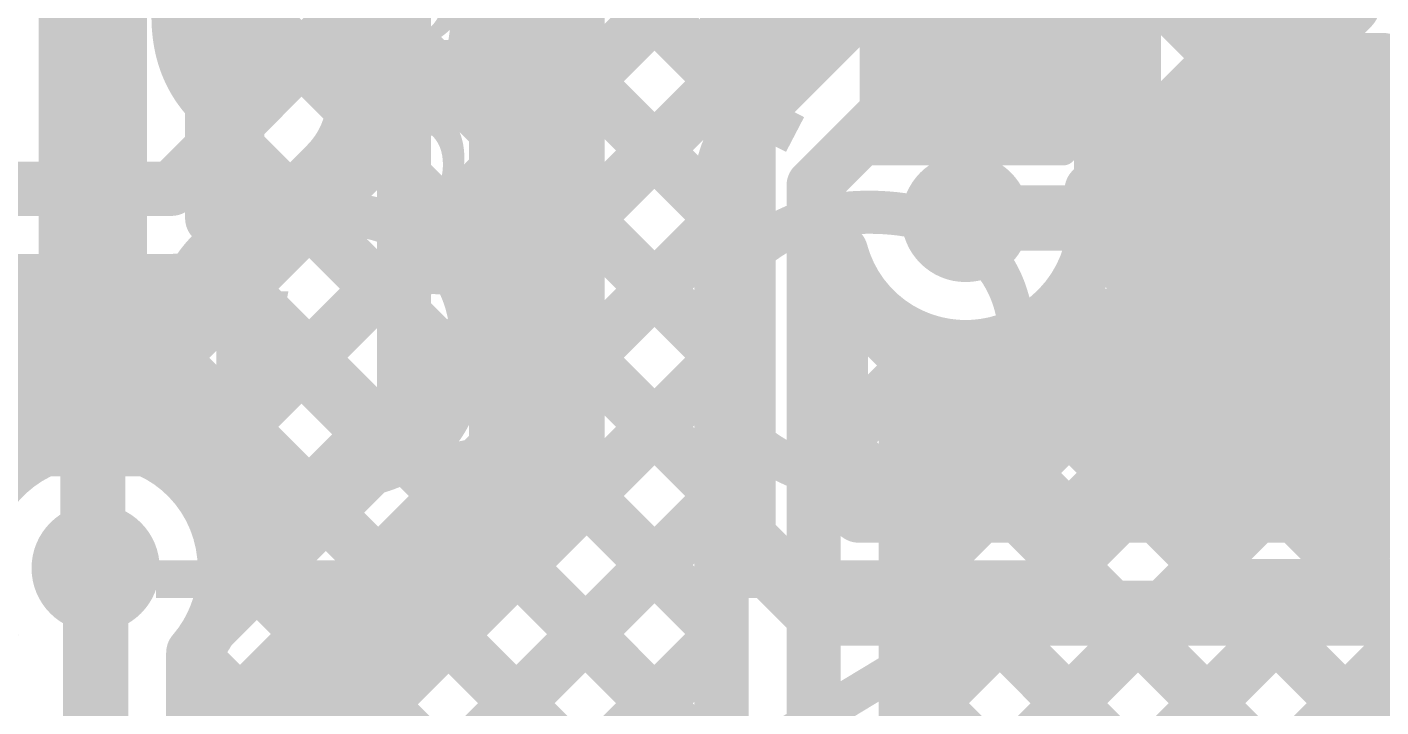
# Model space of a CAD drawing. Header units: millimetres. Extents: x -0.33 to 3.26, y -0.12 to 2.83.
# Drawn here: x 0.985 to 1.2345, y 1.9929 to 2.1182 of the extents above; entities that cross this region are included whole.
import ezdxf

# ---------------------------------------------------------------- set-up
doc = ezdxf.new("R2010")
doc.units = ezdxf.units.MM
doc.header["$MEASUREMENT"] = 0
for name, color, linetype in [('BottomLayer', 5, 'Continuous'), ('BottomOverlay', 54, 'Continuous'), ('BottomPaste', 16, 'Continuous'), ('BottomSolder', 6, 'Continuous'), ('TopLayer', 1, 'Continuous'), ('TopOverlay', 2, 'Continuous'), ('ViaHoleLayer', 16, 'Continuous')]:
    doc.layers.add(name, color=color, linetype=linetype)
doc.styles.add('Arial', font='', dxfattribs={"height": 0.2})
doc.styles.get('Arial').set_extended_font_data('Arial')

# ---------------------------------------------------------------- blocks, each defined once
blk = doc.blocks.new('R__0402_B_111')
at = {"layer": 'BottomLayer'}
for points in [[(-0.0095, 0.0125), (-0.0095, -0.0125), (-0.0275, -0.0125), (-0.0275, 0.0125)], [(0.0275, 0.0125), (0.0275, -0.0125), (0.0095, -0.0125), (0.0095, 0.0125)]]:
    blk.add_hatch(color=5, dxfattribs=at).paths.add_polyline_path(points)
at = {"layer": 'BottomPaste'}
for points in [[(-0.0095, 0.0125), (-0.0095, -0.0125), (-0.0275, -0.0125), (-0.0275, 0.0125)], [(0.0275, 0.0125), (0.0275, -0.0125), (0.0095, -0.0125), (0.0095, 0.0125)]]:
    blk.add_hatch(color=16, dxfattribs=at).paths.add_polyline_path(points)
at = {"layer": 'BottomSolder'}
for points in [[(-0.0055, 0.0165), (-0.0055, -0.0165), (-0.0315, -0.0165), (-0.0315, 0.0165)], [(0.0315, 0.0165), (0.0315, -0.0165), (0.0055, -0.0165), (0.0055, 0.0165)]]:
    blk.add_hatch(color=6, dxfattribs=at).paths.add_polyline_path(points)
at = {"layer": 'BottomOverlay', "const_width": 0.005}
for points in [[(-0.0325, 0.0175), (-0.0325, -0.0175)], [(-0.0325, 0.0175), (-0.0085, 0.0175)], [(0.0085, 0.0175), (0.0325, 0.0175)], [(0.0325, 0.0175), (0.0325, -0.0175)], [(-0.0325, -0.0175), (-0.0085, -0.0175)], [(0.0085, -0.0175), (0.0325, -0.0175)]]:
    blk.add_lwpolyline(points, dxfattribs=at)
at = {"layer": 'BottomOverlay', "const_width": 0.0025}
for points in [[(-0.03375, 0.0175, 1), (-0.03125, 0.0175, 1)], [(-0.03375, 0.0175, 1), (-0.03125, 0.0175, 1)], [(-0.00975, 0.0175, 1), (-0.00725, 0.0175, 1)], [(0.00725, 0.0175, 1), (0.00975, 0.0175, 1)], [(0.03125, 0.0175, 1), (0.03375, 0.0175, 1)], [(0.03125, 0.0175, 1), (0.03375, 0.0175, 1)], [(-0.03375, -0.0175, 1), (-0.03125, -0.0175, 1)], [(-0.03375, -0.0175, 1), (-0.03125, -0.0175, 1)], [(-0.00975, -0.0175, 1), (-0.00725, -0.0175, 1)], [(0.00725, -0.0175, 1), (0.00975, -0.0175, 1)], [(0.03125, -0.0175, 1), (0.03375, -0.0175, 1)], [(0.03125, -0.0175, 1), (0.03375, -0.0175, 1)]]:
    blk.add_lwpolyline(points, format="xyb", close=True, dxfattribs=at)
blk = doc.blocks.new('SOT23_3_B_155')
at = {"layer": 'BottomLayer'}
for points in [[(-0.02166, 0.02657), (-0.05316, 0.02657), (-0.05316, 0.05807), (-0.02166, 0.05807)], [(0.05314, 0.02657), (0.02165, 0.02657), (0.02165, 0.05807), (0.05314, 0.05807)], [(0.01574, -0.05807), (-0.01575, -0.05807), (-0.01575, -0.02657), (0.01574, -0.02657)]]:
    blk.add_hatch(color=5, dxfattribs=at).paths.add_polyline_path(points)
at = {"layer": 'BottomPaste'}
for points in [[(-0.02166, 0.02657), (-0.05316, 0.02657), (-0.05316, 0.05807), (-0.02166, 0.05807)], [(0.05314, 0.02657), (0.02165, 0.02657), (0.02165, 0.05807), (0.05314, 0.05807)], [(0.01574, -0.05807), (-0.01575, -0.05807), (-0.01575, -0.02657), (0.01574, -0.02657)]]:
    blk.add_hatch(color=16, dxfattribs=at).paths.add_polyline_path(points)
at = {"layer": 'BottomSolder'}
for points in [[(-0.01766, 0.02257), (-0.05716, 0.02257), (-0.05716, 0.06207), (-0.01766, 0.06207)], [(0.05714, 0.02257), (0.01765, 0.02257), (0.01765, 0.06207), (0.05714, 0.06207)], [(0.01974, -0.06207), (-0.01975, -0.06207), (-0.01975, -0.02257), (0.01974, -0.02257)]]:
    blk.add_hatch(color=6, dxfattribs=at).paths.add_polyline_path(points)
at = {"layer": 'BottomOverlay'}
for points, const_width in [([(-0.06409, 0.068, 1), (-0.07393, 0.068, 1)], 0.00984), ([(-0.07639, 0.068, 1), (-0.07147, 0.068, 1)], 0.00492), ([(-0.06655, 0.068, 1), (-0.06162, 0.068, 1)], 0.00492), ([(-0.06651, 0.03, 1), (-0.06151, 0.03, 1)], 0.005), ([(-0.01351, 0.032, 1), (-0.00851, 0.032, 1)], 0.005), ([(0.00849, 0.032, 1), (0.01349, 0.032, 1)], 0.005), ([(0.06149, 0.03, 1), (0.06649, 0.03, 1)], 0.005), ([(-0.06651, -0.032, 1), (-0.06151, -0.032, 1)], 0.005), ([(-0.06651, -0.032, 1), (-0.06151, -0.032, 1)], 0.005), ([(-0.03151, -0.032, 1), (-0.02651, -0.032, 1)], 0.005), ([(0.02649, -0.031, 1), (0.03149, -0.031, 1)], 0.005), ([(0.06149, -0.031, 1), (0.06649, -0.031, 1)], 0.005), ([(0.06149, -0.031, 1), (0.06649, -0.031, 1)], 0.005)]:
    blk.add_lwpolyline(points, format="xyb", close=True, dxfattribs=dict(at, const_width=const_width))
at = {"layer": 'BottomOverlay', "const_width": 0.01}
for points in [[(-0.06401, 0.03), (-0.06401, -0.032)], [(0.01099, 0.032), (-0.01101, 0.032)], [(0.06399, 0.03), (0.06399, -0.031)], [(-0.02901, -0.032), (-0.06401, -0.032)], [(0.06399, -0.031), (0.02899, -0.031)]]:
    blk.add_lwpolyline(points, dxfattribs=at)
blk = doc.blocks.new('SOT23_3_B_157')
at = {"layer": 'BottomLayer'}
for points in [[(-0.02166, 0.02657), (-0.05316, 0.02657), (-0.05316, 0.05807), (-0.02166, 0.05807)], [(0.05314, 0.02657), (0.02165, 0.02657), (0.02165, 0.05807), (0.05314, 0.05807)], [(0.01574, -0.05807), (-0.01575, -0.05807), (-0.01575, -0.02657), (0.01574, -0.02657)]]:
    blk.add_hatch(color=5, dxfattribs=at).paths.add_polyline_path(points)
at = {"layer": 'BottomPaste'}
for points in [[(-0.02166, 0.02657), (-0.05316, 0.02657), (-0.05316, 0.05807), (-0.02166, 0.05807)], [(0.05314, 0.02657), (0.02165, 0.02657), (0.02165, 0.05807), (0.05314, 0.05807)], [(0.01574, -0.05807), (-0.01575, -0.05807), (-0.01575, -0.02657), (0.01574, -0.02657)]]:
    blk.add_hatch(color=16, dxfattribs=at).paths.add_polyline_path(points)
at = {"layer": 'BottomSolder'}
for points in [[(-0.01766, 0.02257), (-0.05716, 0.02257), (-0.05716, 0.06207), (-0.01766, 0.06207)], [(0.05714, 0.02257), (0.01765, 0.02257), (0.01765, 0.06207), (0.05714, 0.06207)], [(0.01974, -0.06207), (-0.01975, -0.06207), (-0.01975, -0.02257), (0.01974, -0.02257)]]:
    blk.add_hatch(color=6, dxfattribs=at).paths.add_polyline_path(points)
at = {"layer": 'BottomOverlay'}
for points, const_width in [([(-0.06409, 0.068, 1), (-0.07393, 0.068, 1)], 0.00984), ([(-0.07639, 0.068, 1), (-0.07147, 0.068, 1)], 0.00492), ([(-0.06655, 0.068, 1), (-0.06162, 0.068, 1)], 0.00492), ([(-0.06651, 0.03, 1), (-0.06151, 0.03, 1)], 0.005), ([(-0.01351, 0.032, 1), (-0.00851, 0.032, 1)], 0.005), ([(0.00849, 0.032, 1), (0.01349, 0.032, 1)], 0.005), ([(0.06149, 0.03, 1), (0.06649, 0.03, 1)], 0.005), ([(-0.06651, -0.032, 1), (-0.06151, -0.032, 1)], 0.005), ([(-0.06651, -0.032, 1), (-0.06151, -0.032, 1)], 0.005), ([(-0.03151, -0.032, 1), (-0.02651, -0.032, 1)], 0.005), ([(0.02649, -0.031, 1), (0.03149, -0.031, 1)], 0.005), ([(0.06149, -0.031, 1), (0.06649, -0.031, 1)], 0.005), ([(0.06149, -0.031, 1), (0.06649, -0.031, 1)], 0.005)]:
    blk.add_lwpolyline(points, format="xyb", close=True, dxfattribs=dict(at, const_width=const_width))
at = {"layer": 'BottomOverlay', "const_width": 0.01}
for points in [[(-0.06401, 0.03), (-0.06401, -0.032)], [(0.01099, 0.032), (-0.01101, 0.032)], [(0.06399, 0.03), (0.06399, -0.031)], [(-0.02901, -0.032), (-0.06401, -0.032)], [(0.06399, -0.031), (0.02899, -0.031)]]:
    blk.add_lwpolyline(points, dxfattribs=at)

msp = doc.modelspace()

# ---------------------------------------------------------------- hatches: boundary and pattern name
at = {"layer": 'BottomLayer'}
h = msp.add_hatch(color=5, dxfattribs=at)
edge = h.paths.add_edge_path()
edge.add_arc((1.158, 2.083), 0.01181, 0, 360)
h = msp.add_hatch(color=5, dxfattribs=at)
edge = h.paths.add_edge_path()
edge.add_arc((0.99767, 2.0185), 0.01181, 0, 360)
at = {"layer": 'TopLayer'}
h = msp.add_hatch(color=1, dxfattribs=at)
edge = h.paths.add_edge_path()
edge.add_arc((1.158, 2.083), 0.01181, 0, 360)
h = msp.add_hatch(color=1, dxfattribs=at)
edge = h.paths.add_edge_path()
edge.add_arc((0.99767, 2.0185), 0.01181, 0, 360)
at = {"layer": 'ViaHoleLayer'}
h = msp.add_hatch(color=16, dxfattribs=at)
edge = h.paths.add_edge_path()
edge.add_arc((1.158, 2.083), 0.00591, 0, 360)
h = msp.add_hatch(color=16, dxfattribs=at)
edge = h.paths.add_edge_path()
edge.add_arc((0.99767, 2.0185), 0.00591, 0, 360)

# ---------------------------------------------------------------- linework, layer by layer
at = {"layer": 'BottomLayer'}
for points, const_width in [([(1.079, 2.033), (1.079, 2.439)], 0.025), ([(1.0545, 2.04315), (1.0545, 2.402)], 0.01), ([(0.99716, 2.05518), (0.99716, 2.17718)], 0.02), ([(1.2156, 2.05518), (1.2156, 2.16835)], 0.025), ([(1.22525, 2.11207), (1.22525, 2.16757)], 0.01), ([(1.18298, 2.16302), (1.22525, 2.12075)], 0.01), ([(1.18298, 2.11836), (1.22525, 2.16063)], 0.01), ([(1.02491, 2.15138), (1.0545, 2.1218)], 0.01), ([(1.01916, 2.08293), (1.01916, 2.14943)], 0.01), ([(1.18298, 2.13474), (1.235, 2.08272)], 0.01), ([(1.01916, 2.09597), (1.0545, 2.1313)], 0.01), ([(1.18298, 2.09008), (1.22525, 2.13235)], 0.01), ([(1.01916, 2.12885), (1.0545, 2.09351)], 0.01), ([(1.117, 2.024), (1.117, 2.128)], 0.012), ([(1.18298, 2.08818), (1.18298, 2.12518)], 0.01), ([(1.14936, 2.02818), (1.23326, 2.11207)], 0.01), ([(1.22525, 2.11207), (1.235, 2.11207)], 0.01), ([(1.235, 2.02873), (1.235, 2.11207)], 0.01), ([(1.158, 2.10869), (1.15848, 2.10918)], 0.012), ([(1.158, 2.083), (1.158, 2.10869)], 0.012), ([(1.18298, 2.10645), (1.235, 2.05443)], 0.01), ([(1.02491, 2.07343), (1.0545, 2.10302)], 0.01), ([(1.01916, 2.10056), (1.0545, 2.06523)], 0.01), ([(1.17765, 2.02818), (1.235, 2.08553)], 0.01), ([(1.01916, 2.08293), (1.02491, 2.08293)], 0.01), ([(1.02491, 2.02743), (1.02491, 2.08293)], 0.01), ([(1.18156, 2.07958), (1.23297, 2.02818)], 0.01), ([(1.135, 2.03146), (1.135, 2.07684)], 0.01), ([(1.02491, 2.04515), (1.0545, 2.07473)], 0.01), ([(1.135, 2.06958), (1.1764, 2.02818)], 0.01), ([(1.02491, 2.06653), (1.0514, 2.04005)], 0.01), ([(1.17027, 2.06259), (1.20469, 2.02818)], 0.01), ([(1.2156, 2.04635), (1.2156, 2.05518)], 0.025), ([(0.99716, 2.04967), (0.99716, 2.05518)], 0.02), ([(1.135, 2.0421), (1.15269, 2.05979)], 0.01), ([(1.20593, 2.02818), (1.235, 2.05724)], 0.01), ([(0.99716, 2.019), (0.99716, 2.04967)], 0.012), ([(1.02077, 2.01272), (1.0545, 2.04645)], 0.01), ([(1.01872, 2.00737), (1.0545, 2.04315)], 0.01), ([(1.135, 2.0413), (1.14812, 2.02818)], 0.01), ([(1.01732, 1.97132), (1.079, 2.033)], 0.025), ([(1.02491, 2.03825), (1.03726, 2.02591)], 0.01), ([(1.135, 2.03146), (1.13828, 2.02818)], 0.01), ([(1.01974, 2.02743), (1.02491, 2.02743)], 0.01), ([(1.13828, 2.02818), (1.23445, 2.02818)], 0.01), ([(1.117, 2.024), (1.13082, 2.01018)], 0.012), ([(1.13082, 2.01018), (1.24191, 2.01018)], 0.012)]:
    msp.add_lwpolyline(points, dxfattribs=dict(at, const_width=const_width))
for points, const_width in [([(1.052, 2.1218, 1), (1.057, 2.1218, 1)], 0.005), ([(1.22275, 2.12075, 1), (1.22775, 2.12075, 1)], 0.005), ([(1.18048, 2.11836, 1), (1.18548, 2.11836, 1)], 0.005), ([(1.22275, 2.11207, 1), (1.22775, 2.11207, 1)], 0.005), ([(1.22275, 2.11207, 1), (1.22775, 2.11207, 1)], 0.005), ([(1.23076, 2.11207, 1), (1.23576, 2.11207, 1)], 0.005), ([(1.2325, 2.11207, 1), (1.2375, 2.11207, 1)], 0.005), ([(1.2325, 2.11207, 1), (1.2375, 2.11207, 1)], 0.005), ([(1.155, 2.10869, 1), (1.161, 2.10869, 1)], 0.006), ([(1.155, 2.10869, 1), (1.161, 2.10869, 1)], 0.006), ([(1.15548, 2.10918, 1), (1.16148, 2.10918, 1)], 0.006), ([(1.18048, 2.10645, 1), (1.18548, 2.10645, 1)], 0.005), ([(1.052, 2.10302, 1), (1.057, 2.10302, 1)], 0.005), ([(1.01666, 2.10056, 1), (1.02166, 2.10056, 1)], 0.005), ([(1.01666, 2.09597, 1), (1.02166, 2.09597, 1)], 0.005), ([(1.052, 2.09351, 1), (1.057, 2.09351, 1)], 0.005), ([(1.18048, 2.09008, 1), (1.18548, 2.09008, 1)], 0.005), ([(1.17874, 2.08818, 1), (1.18374, 2.08818, 1)], 0.005), ([(1.18048, 2.08818, 1), (1.18548, 2.08818, 1)], 0.005), ([(1.155, 2.083, 1), (1.161, 2.083, 1)], 0.006), ([(1.2325, 2.08553, 1), (1.2375, 2.08553, 1)], 0.005), ([(1.01666, 2.08293, 1), (1.02166, 2.08293, 1)], 0.005), ([(1.01666, 2.08293, 1), (1.02166, 2.08293, 1)], 0.005), ([(1.02241, 2.08293, 1), (1.02741, 2.08293, 1)], 0.005), ([(1.02241, 2.08293, 1), (1.02741, 2.08293, 1)], 0.005), ([(1.17931, 2.083, 1), (1.18431, 2.083, 1)], 0.005), ([(1.17931, 2.083, 1), (1.18431, 2.083, 1)], 0.005), ([(1.2325, 2.08272, 1), (1.2375, 2.08272, 1)], 0.005), ([(1.17906, 2.07958, 1), (1.18406, 2.07958, 1)], 0.005), ([(1.1325, 2.07684, 1), (1.1375, 2.07684, 1)], 0.005), ([(1.1325, 2.07684, 1), (1.1375, 2.07684, 1)], 0.005), ([(1.02241, 2.07343, 1), (1.02741, 2.07343, 1)], 0.005), ([(1.052, 2.07473, 1), (1.057, 2.07473, 1)], 0.005), ([(1.1325, 2.06958, 1), (1.1375, 2.06958, 1)], 0.005), ([(1.02241, 2.06653, 1), (1.02741, 2.06653, 1)], 0.005), ([(1.052, 2.06523, 1), (1.057, 2.06523, 1)], 0.005), ([(1.16777, 2.06259, 1), (1.17277, 2.06259, 1)], 0.005), ([(1.20935, 2.05518, 1), (1.22185, 2.05518, 1)], 0.0125), ([(1.20935, 2.05518, 1), (1.22185, 2.05518, 1)], 0.0125), ([(0.99216, 2.05518, 1), (1.00216, 2.05518, 1)], 0.01), ([(0.99216, 2.05518, 1), (1.00216, 2.05518, 1)], 0.01), ([(1.15019, 2.05979, 1), (1.15519, 2.05979, 1)], 0.005), ([(1.2325, 2.05724, 1), (1.2375, 2.05724, 1)], 0.005), ([(0.99216, 2.04967, 1), (1.00216, 2.04967, 1)], 0.01), ([(1.20935, 2.04635, 1), (1.22185, 2.04635, 1)], 0.0125), ([(1.2325, 2.05443, 1), (1.2375, 2.05443, 1)], 0.005), ([(0.99416, 2.04967, 1), (1.00016, 2.04967, 1)], 0.006), ([(1.052, 2.04645, 1), (1.057, 2.04645, 1)], 0.005), ([(1.02241, 2.04515, 1), (1.02741, 2.04515, 1)], 0.005), ([(1.052, 2.04315, 1), (1.057, 2.04315, 1)], 0.005), ([(1.052, 2.04315, 1), (1.057, 2.04315, 1)], 0.005), ([(1.1325, 2.0421, 1), (1.1375, 2.0421, 1)], 0.005), ([(1.1325, 2.0413, 1), (1.1375, 2.0413, 1)], 0.005), ([(1.0489, 2.04005, 1), (1.0539, 2.04005, 1)], 0.005), ([(1.07275, 2.033, 1), (1.08525, 2.033, 1)], 0.0125), ([(1.07275, 2.033, 1), (1.08525, 2.033, 1)], 0.0125), ([(1.02241, 2.03825, 1), (1.02741, 2.03825, 1)], 0.005), ([(1.1325, 2.03146, 1), (1.1375, 2.03146, 1)], 0.005), ([(1.1325, 2.03146, 1), (1.1375, 2.03146, 1)], 0.005), ([(1.2325, 2.02873, 1), (1.2375, 2.02873, 1)], 0.005), ([(1.01724, 2.02743, 1), (1.02224, 2.02743, 1)], 0.005), ([(1.01724, 2.02743, 1), (1.02224, 2.02743, 1)], 0.005), ([(1.02241, 2.02743, 1), (1.02741, 2.02743, 1)], 0.005), ([(1.02241, 2.02743, 1), (1.02741, 2.02743, 1)], 0.005), ([(1.03476, 2.02591, 1), (1.03976, 2.02591, 1)], 0.005), ([(1.13578, 2.02818, 1), (1.14078, 2.02818, 1)], 0.005), ([(1.13578, 2.02818, 1), (1.14078, 2.02818, 1)], 0.005), ([(1.14562, 2.02818, 1), (1.15062, 2.02818, 1)], 0.005), ([(1.14686, 2.02818, 1), (1.15186, 2.02818, 1)], 0.005), ([(1.1739, 2.02818, 1), (1.1789, 2.02818, 1)], 0.005), ([(1.17515, 2.02818, 1), (1.18015, 2.02818, 1)], 0.005), ([(1.20219, 2.02818, 1), (1.20719, 2.02818, 1)], 0.005), ([(1.20343, 2.02818, 1), (1.20843, 2.02818, 1)], 0.005), ([(1.23047, 2.02818, 1), (1.23547, 2.02818, 1)], 0.005), ([(1.23195, 2.02818, 1), (1.23695, 2.02818, 1)], 0.005), ([(1.114, 2.024, 1), (1.12, 2.024, 1)], 0.006), ([(1.114, 2.024, 1), (1.12, 2.024, 1)], 0.006), ([(0.99416, 2.019, 1), (1.00016, 2.019, 1)], 0.006), ([(1.01898, 2.0185, 1), (1.02398, 2.0185, 1)], 0.005), ([(1.01898, 2.0185, 1), (1.02398, 2.0185, 1)], 0.005), ([(1.01827, 2.01272, 1), (1.02327, 2.01272, 1)], 0.005), ([(1.12782, 2.01018, 1), (1.13382, 2.01018, 1)], 0.006), ([(1.12782, 2.01018, 1), (1.13382, 2.01018, 1)], 0.006), ([(1.01622, 2.00737, 1), (1.02122, 2.00737, 1)], 0.005), ([(1.01622, 2.00737, 1), (1.02122, 2.00737, 1)], 0.005)]:
    msp.add_lwpolyline(points, format="xyb", close=True, dxfattribs=dict(at, const_width=const_width))
at = {"layer": 'BottomLayer', "const_width": 0.01}
for points in [[(1.18124, 2.08818, -0.054849), (1.18181, 2.083)], [(1.18181, 2.083, -0.877001), (1.135, 2.07684)], [(1.01974, 2.02743, -0.096442), (1.02148, 2.0185)], [(1.02148, 2.0185, -0.122205), (1.01872, 2.00737)]]:
    msp.add_lwpolyline(points, format="xyb", dxfattribs=at)
at = {"layer": 'TopLayer'}
for points, const_width in [([(1.22844, 2.12244), (1.22844, 2.22)], 0.012), ([(1.02822, 2.10494), (1.02822, 2.22)], 0.01), ([(0.9966, 2.04228), (1.14246, 2.18815)], 0.01), ([(1.04522, 2.11637), (1.11701, 2.18815)], 0.01), ([(1.04522, 2.10494), (1.04522, 2.188)], 0.01), ([(1.05901, 2.188), (1.13198, 2.11502)], 0.01), ([(1.147, 2.0145), (1.32015, 2.18765)], 0.01), ([(1.147, 1.98904), (1.34561, 2.18765)], 0.01), ([(1.0148, 2.03503), (1.161, 2.18123)], 0.01), ([(1.147, 1.96359), (1.362, 2.17859)], 0.01), ([(1.04522, 2.17633), (1.11925, 2.1023)], 0.01), ([(1.02136, 2.01614), (1.161, 2.15578)], 0.01), ([(1.147, 1.93813), (1.362, 2.15313)], 0.01), ([(1.04522, 2.15087), (1.113, 2.08309)], 0.01), ([(1.118, 2.10104), (1.161, 2.14404)], 0.01), ([(1.13, 2.089), (1.178, 2.137)], 0.01), ([(1.147, 1.91267), (1.362, 2.12767)], 0.01), ([(1.04522, 2.12542), (1.113, 2.05764)], 0.01), ([(1.189, 2.083), (1.22844, 2.12244)], 0.012), ([(1.20175, 2.0703), (1.24115, 2.10969)], 0.01), ([(1.01166, 2.08838), (1.02822, 2.10494)], 0.01), ([(1.04464, 2.10054), (1.113, 2.03218)], 0.01), ([(1.22741, 2.09596), (1.2851, 2.03827)], 0.01), ([(1.0237, 2.07638), (1.04022, 2.0929)], 0.01), ([(0.86312, 2.08838), (1.01166, 2.08838)], 0.01), ([(1.113, 1.7), (1.113, 2.089)], 0.01), ([(1.13, 1.7), (1.13, 2.089)], 0.01), ([(1.03352, 2.0862), (1.113, 2.00673)], 0.01), ([(1.03352, 2.0862), (1.113, 2.00672)], 0.01), ([(1.158, 2.083), (1.189, 2.083)], 0.012), ([(1.01567, 1.98499), (1.113, 2.08232)], 0.01), ([(1.21469, 2.08323), (1.27049, 2.02743)], 0.01), ([(1.02044, 2.07382), (1.113, 1.98127)], 0.01), ([(0.85, 1.92114), (1.00024, 2.07138)], 0.01), ([(0.88109, 2.07138), (1.01166, 2.07138)], 0.01), ([(0.94652, 2.07138), (0.98172, 2.03618)], 0.01), ([(0.97197, 2.07138), (1.00133, 2.04202)], 0.01), ([(0.99743, 2.07138), (1.113, 1.95581)], 0.01), ([(1.20196, 2.0705), (1.27291, 1.99956)], 0.01), ([(1.17359, 2.065), (1.189, 2.065)], 0.01), ([(1.18201, 2.065), (1.27291, 1.9741)], 0.01), ([(1.147, 1.70704), (1.147, 2.06188)], 0.01), ([(1.147, 2.03995), (1.16885, 2.06181)], 0.01), ([(1.16202, 2.05953), (1.27291, 1.94864)], 0.01), ([(1.01567, 1.95953), (1.113, 2.05686)], 0.01), ([(1.147, 2.04909), (1.27291, 1.92319)], 0.01), ([(1.01567, 1.93408), (1.113, 2.03141)], 0.01), ([(1.147, 2.02364), (1.27291, 1.89773)], 0.01), ([(1.0212, 2.02216), (1.113, 1.93035)], 0.01), ([(0.99767, 1.22833), (0.99767, 2.0185)], 0.012), ([(1.01567, 1.90862), (1.113, 2.00595)], 0.01), ([(1.01567, 1.23579), (1.01567, 2.00291)], 0.01), ([(1.01567, 2.00223), (1.113, 1.9049)], 0.01), ([(1.147, 1.99818), (1.27291, 1.87228)], 0.01)]:
    msp.add_lwpolyline(points, dxfattribs=dict(at, const_width=const_width))
for points, const_width in [([(1.22544, 2.12244, 1), (1.23144, 2.12244, 1)], 0.006), ([(1.22544, 2.12244, 1), (1.23144, 2.12244, 1)], 0.006), ([(1.04272, 2.11637, 1), (1.04772, 2.11637, 1)], 0.005), ([(1.12948, 2.11502, 1), (1.13448, 2.11502, 1)], 0.005), ([(1.02572, 2.10494, 1), (1.03072, 2.10494, 1)], 0.005), ([(1.02572, 2.10494, 1), (1.03072, 2.10494, 1)], 0.005), ([(1.04272, 2.10494, 1), (1.04772, 2.10494, 1)], 0.005), ([(1.04272, 2.10494, 1), (1.04772, 2.10494, 1)], 0.005), ([(1.04272, 2.10494, 1), (1.04772, 2.10494, 1)], 0.005), ([(1.11548, 2.10102, 1), (1.12048, 2.10102, 1)], 0.005), ([(1.1155, 2.10104, 1), (1.1205, 2.10104, 1)], 0.005), ([(1.1155, 2.10104, 1), (1.1205, 2.10104, 1)], 0.005), ([(1.11675, 2.1023, 1), (1.12175, 2.1023, 1)], 0.005), ([(1.04214, 2.10054, 1), (1.04714, 2.10054, 1)], 0.005), ([(1.22491, 2.09596, 1), (1.22991, 2.09596, 1)], 0.005), ([(1.03772, 2.0929, 1), (1.04272, 2.0929, 1)], 0.005), ([(1.03772, 2.0929, 1), (1.04272, 2.0929, 1)], 0.005), ([(1.03774, 2.09292, 1), (1.04274, 2.09292, 1)], 0.005), ([(1.00916, 2.08838, 1), (1.01416, 2.08838, 1)], 0.005), ([(1.00916, 2.08838, 1), (1.01416, 2.08838, 1)], 0.005), ([(1.1105, 2.089, 1), (1.1155, 2.089, 1)], 0.005), ([(1.1105, 2.089, 1), (1.1155, 2.089, 1)], 0.005), ([(1.1105, 2.089, 1), (1.1155, 2.089, 1)], 0.005), ([(1.1275, 2.089, 1), (1.1325, 2.089, 1)], 0.005), ([(1.1275, 2.089, 1), (1.1325, 2.089, 1)], 0.005), ([(1.03102, 2.0862, 1), (1.03602, 2.0862, 1)], 0.005), ([(1.03102, 2.0862, 1), (1.03602, 2.0862, 1)], 0.005), ([(1.155, 2.083, 1), (1.161, 2.083, 1)], 0.006), ([(1.186, 2.083, 1), (1.192, 2.083, 1)], 0.006), ([(1.186, 2.083, 1), (1.192, 2.083, 1)], 0.006), ([(1.1105, 2.08309, 1), (1.1155, 2.08309, 1)], 0.005), ([(1.1105, 2.08232, 1), (1.1155, 2.08232, 1)], 0.005), ([(1.21219, 2.08323, 1), (1.21719, 2.08323, 1)], 0.005), ([(1.02118, 2.07636, 1), (1.02618, 2.07636, 1)], 0.005), ([(1.0212, 2.07638, 1), (1.0262, 2.07638, 1)], 0.005), ([(1.0212, 2.07638, 1), (1.0262, 2.07638, 1)], 0.005), ([(1.01794, 2.07382, 1), (1.02294, 2.07382, 1)], 0.005), ([(0.99493, 2.07138, 1), (0.99993, 2.07138, 1)], 0.005), ([(0.99774, 2.07138, 1), (1.00274, 2.07138, 1)], 0.005), ([(1.00916, 2.07138, 1), (1.01416, 2.07138, 1)], 0.005), ([(1.00916, 2.07138, 1), (1.01416, 2.07138, 1)], 0.005), ([(1.00916, 2.07138, 1), (1.01416, 2.07138, 1)], 0.005), ([(1.19923, 2.07027, 1), (1.20423, 2.07027, 1)], 0.005), ([(1.19925, 2.0703, 1), (1.20425, 2.0703, 1)], 0.005), ([(1.19925, 2.0703, 1), (1.20425, 2.0703, 1)], 0.005), ([(1.19946, 2.0705, 1), (1.20446, 2.0705, 1)], 0.005), ([(1.17109, 2.065, 1), (1.17609, 2.065, 1)], 0.005), ([(1.17109, 2.065, 1), (1.17609, 2.065, 1)], 0.005), ([(1.17951, 2.065, 1), (1.18451, 2.065, 1)], 0.005), ([(1.1865, 2.065, 1), (1.1915, 2.065, 1)], 0.005), ([(1.1865, 2.065, 1), (1.1915, 2.065, 1)], 0.005), ([(1.1865, 2.065, 1), (1.1915, 2.065, 1)], 0.005), ([(1.1445, 2.06188, 1), (1.1495, 2.06188, 1)], 0.005), ([(1.1445, 2.06188, 1), (1.1495, 2.06188, 1)], 0.005), ([(1.16635, 2.06181, 1), (1.17135, 2.06181, 1)], 0.005), ([(1.15952, 2.05953, 1), (1.16452, 2.05953, 1)], 0.005), ([(1.1105, 2.05764, 1), (1.1155, 2.05764, 1)], 0.005), ([(1.1105, 2.05686, 1), (1.1155, 2.05686, 1)], 0.005), ([(1.1445, 2.04909, 1), (1.1495, 2.04909, 1)], 0.005), ([(0.99409, 2.04228, 1), (0.99909, 2.04228, 1)], 0.005), ([(0.99883, 2.04202, 1), (1.00383, 2.04202, 1)], 0.005), ([(1.1445, 2.03995, 1), (1.1495, 2.03995, 1)], 0.005), ([(0.97922, 2.03618, 1), (0.98422, 2.03618, 1)], 0.005), ([(1.0123, 2.03503, 1), (1.0173, 2.03503, 1)], 0.005), ([(1.1105, 2.03218, 1), (1.1155, 2.03218, 1)], 0.005), ([(1.1105, 2.03141, 1), (1.1155, 2.03141, 1)], 0.005), ([(1.1445, 2.02364, 1), (1.1495, 2.02364, 1)], 0.005), ([(1.0187, 2.02216, 1), (1.0237, 2.02216, 1)], 0.005), ([(0.99467, 2.0185, 1), (1.00067, 2.0185, 1)], 0.006), ([(1.01898, 2.0185, 1), (1.02398, 2.0185, 1)], 0.005), ([(1.01898, 2.0185, 1), (1.02398, 2.0185, 1)], 0.005), ([(1.01886, 2.01614, 1), (1.02386, 2.01614, 1)], 0.005), ([(1.1445, 2.0145, 1), (1.1495, 2.0145, 1)], 0.005), ([(1.1105, 2.00673, 1), (1.1155, 2.00673, 1)], 0.005), ([(1.1105, 2.00672, 1), (1.1155, 2.00672, 1)], 0.005), ([(1.1105, 2.00595, 1), (1.1155, 2.00595, 1)], 0.005), ([(1.01317, 2.00291, 1), (1.01817, 2.00291, 1)], 0.005), ([(1.01317, 2.00291, 1), (1.01817, 2.00291, 1)], 0.005), ([(1.01317, 2.00223, 1), (1.01817, 2.00223, 1)], 0.005), ([(1.1445, 1.99818, 1), (1.1495, 1.99818, 1)], 0.005), ([(1.1445, 1.98904, 1), (1.1495, 1.98904, 1)], 0.005)]:
    msp.add_lwpolyline(points, format="xyb", close=True, dxfattribs=dict(at, const_width=const_width))
at = {"layer": 'TopLayer', "const_width": 0.01}
for points in [[(1.04522, 2.10494, -0.199327), (1.04022, 2.0929)], [(1.04522, 2.10494, -0.198912), (1.04024, 2.09292)], [(1.113, 2.089, -0.199327), (1.118, 2.10104)], [(1.113, 2.089, -0.198912), (1.11798, 2.10102)], [(1.0237, 2.07638, -0.199327), (1.01166, 2.07138)], [(1.02368, 2.07636, -0.198912), (1.01166, 2.07138)], [(1.20175, 2.0703, -0.199396), (1.189, 2.065)], [(1.20173, 2.07027, -0.198912), (1.189, 2.065)], [(1.17359, 2.065, -0.307667), (1.147, 2.06188)], [(0.97967, 2.00291, -1.440035), (1.02148, 2.0185)], [(1.02148, 2.0185, -0.18034), (1.01567, 2.00291)]]:
    msp.add_lwpolyline(points, format="xyb", dxfattribs=at)

# ---------------------------------------------------------------- block references
for name, p, rotation in [('R__0402_B_111', (1.15848, 2.12768), 90), ('SOT23_3_B_155', (0.95976, 2.0975), 180), ('SOT23_3_B_157', (1.25299, 2.0975), 180)]:
    msp.add_blockref(name, p, dxfattribs=dict(rotation=rotation))

# ---------------------------------------------------------------- texts
at = {"layer": 'BottomOverlay', "style": 'Arial', "text_generation_flag": 2}
msp.add_text('Q66', height=0.04, rotation=270, dxfattribs=at).set_placement((1.03976, 2.0335))
at = {"layer": 'TopOverlay', "style": 'Arial'}
for s, p in [('CON_18', (1.00881, 2.15252)), ('CON_17', (1.10992, 2.15252)), ('CON_16', (1.20803, 2.15275))]:
    msp.add_text(s, height=0.06, rotation=270, dxfattribs=at).set_placement(p)

doc.saveas('drawing.dxf')
